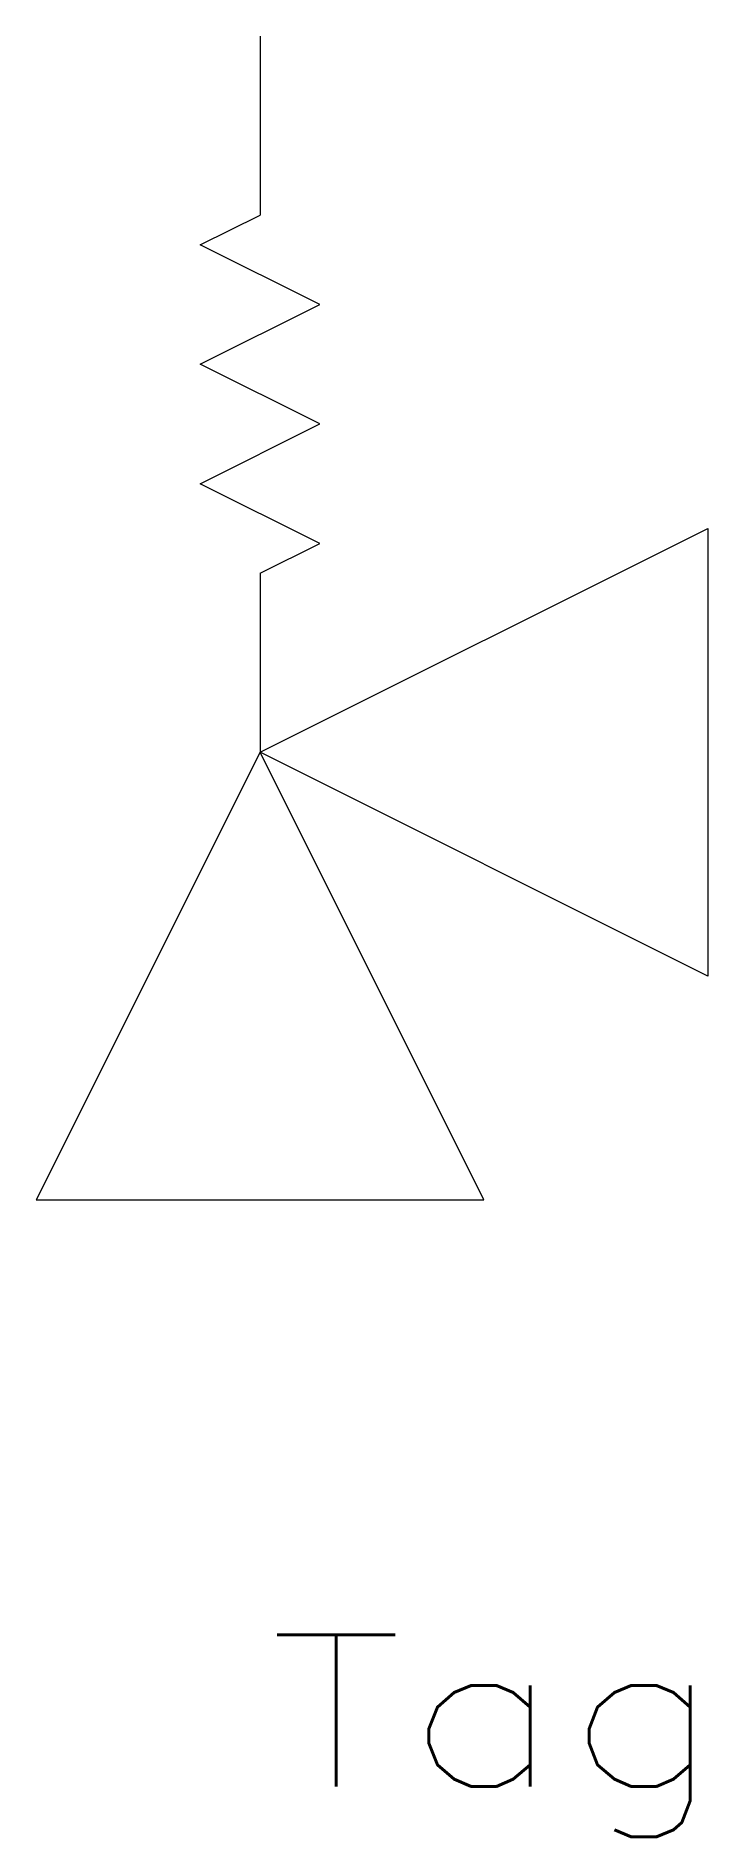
# Model space of a CAD drawing. Header units: inches. Extents: x -1.9 to 3.8, y -9.1 to 6.
import ezdxf
from ezdxf.enums import TextEntityAlignment as Align

# ---------------------------------------------------------------- set-up
doc = ezdxf.new("R2010")
doc.units = ezdxf.units.IN
doc.header["$MEASUREMENT"] = 0
doc.layers.get('0').update_dxf_attribs({"lineweight": 0})
doc.styles.add('STANDARD1', font='TXT.SHX')

msp = doc.modelspace()

# ---------------------------------------------------------------- linework, layer by layer
for p, q in [((0, 6), (0, 4.5)), ((-0.5, 4.25), (0, 4.5)), ((0.5, 3.75), (-0.5, 4.25)), ((-0.5, 3.25), (0.5, 3.75)), ((0.5, 2.75), (-0.5, 3.25)), ((-0.5, 2.25), (0.5, 2.75)), ((0.5, 1.75), (-0.5, 2.25)), ((0, 0), (3.75, 1.875)), ((3.75, 1.875), (3.75, -1.875)), ((0, 1.5), (0.5, 1.75)), ((0, 1.5), (0, 0)), ((0, 0), (-1.875, -3.75)), ((3.75, -1.875), (0, 0)), ((1.875, -3.75), (0, 0)), ((-1.875, -3.75), (1.875, -3.75))]:
    msp.add_line(p, q)

# ---------------------------------------------------------------- texts
at = {"color": 7, "linetype": 'Continuous', "style": 'STANDARD1', "width": 1.166667}
msp.add_text('Tag', height=1.27, dxfattribs=at).set_placement((0.074, -8.663), (3.884, -8.663), align=Align.FIT)

doc.saveas('drawing.dxf')
